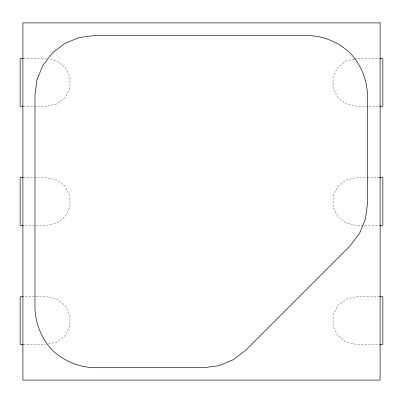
<?xml version="1.0" encoding="UTF-8"?>
<svg xmlns="http://www.w3.org/2000/svg" width="403" height="403" viewBox="0 0 403 403"><rect width="100%" height="100%" fill="white"/><g stroke="black" fill="none" stroke-linecap="round" stroke-linejoin="round"><path stroke-width="0.3" stroke-dasharray="2.02 1.51" d="M353.854 59.176L345.955 60.979L337.669 67.588L333.069 77.134L333.069 87.733L337.669 97.279L345.955 103.888L356.287 106.246L379.47 106.246M354.464 59.04L356.287 58.621L379.47 58.621M48.536 343.966L57.045 342.021L65.331 335.417L69.931 325.871L69.931 315.272L65.331 305.726L57.045 299.117L46.713 296.764L23.53 296.764M23.53 58.621L46.713 58.621M23.53 106.246L46.713 106.246L57.045 103.888L65.331 97.279L69.931 87.733L69.931 77.134L65.331 67.588L57.045 60.979L49.146 59.176M23.53 177.688L46.713 177.688L57.045 180.045L65.331 186.654L69.931 196.201L69.931 206.799L65.331 216.346L57.045 222.955L46.713 225.312L23.53 225.312M379.47 177.688L356.287 177.688L345.955 180.045L337.669 186.654L333.069 196.201L333.069 206.799L337.669 216.346L345.955 222.955L356.287 225.312L379.47 225.312M379.47 296.764L356.287 296.764L345.955 299.117L337.669 305.726L333.069 315.272L333.069 325.871L337.669 335.417L345.955 342.021L356.287 344.379L379.47 344.379M23.53 344.379L46.098 344.379"/><path stroke-width="0.6" d="M23.238 58.621L20.15 58.621L20.15 106.246L23.238 106.246M379.762 58.621L382.85 58.621L382.85 106.246L379.762 106.246M23.238 177.688L20.15 177.688L20.15 225.312L23.238 225.312M379.762 177.688L382.85 177.688L382.85 225.312L379.762 225.312M23.238 296.764L20.15 296.764L20.15 344.379L23.238 344.379M379.762 296.764L382.85 296.764L382.85 344.379L379.762 344.379M37.005 79.653L34.975 95.063L34.975 308.179C35.434 323.886 41.63 338.847 52.415 350.278C63.84 361.063 78.802 367.259 94.509 367.712L203.505 367.712L218.91 365.682L233.272 359.738L245.598 350.278L350.031 245.845L359.496 233.513L365.44 219.156L367.471 203.747L367.471 95.063C367.017 79.356 360.816 64.394 350.031 52.969C338.606 42.184 323.644 35.983 307.937 35.529L94.509 35.529L79.104 37.56L64.742 43.504L52.415 52.969L42.955 65.296L37.005 79.653M380.1 22.9L22.9 22.9L22.9 380.1L380.1 380.1L380.1 22.9"/></g></svg>
